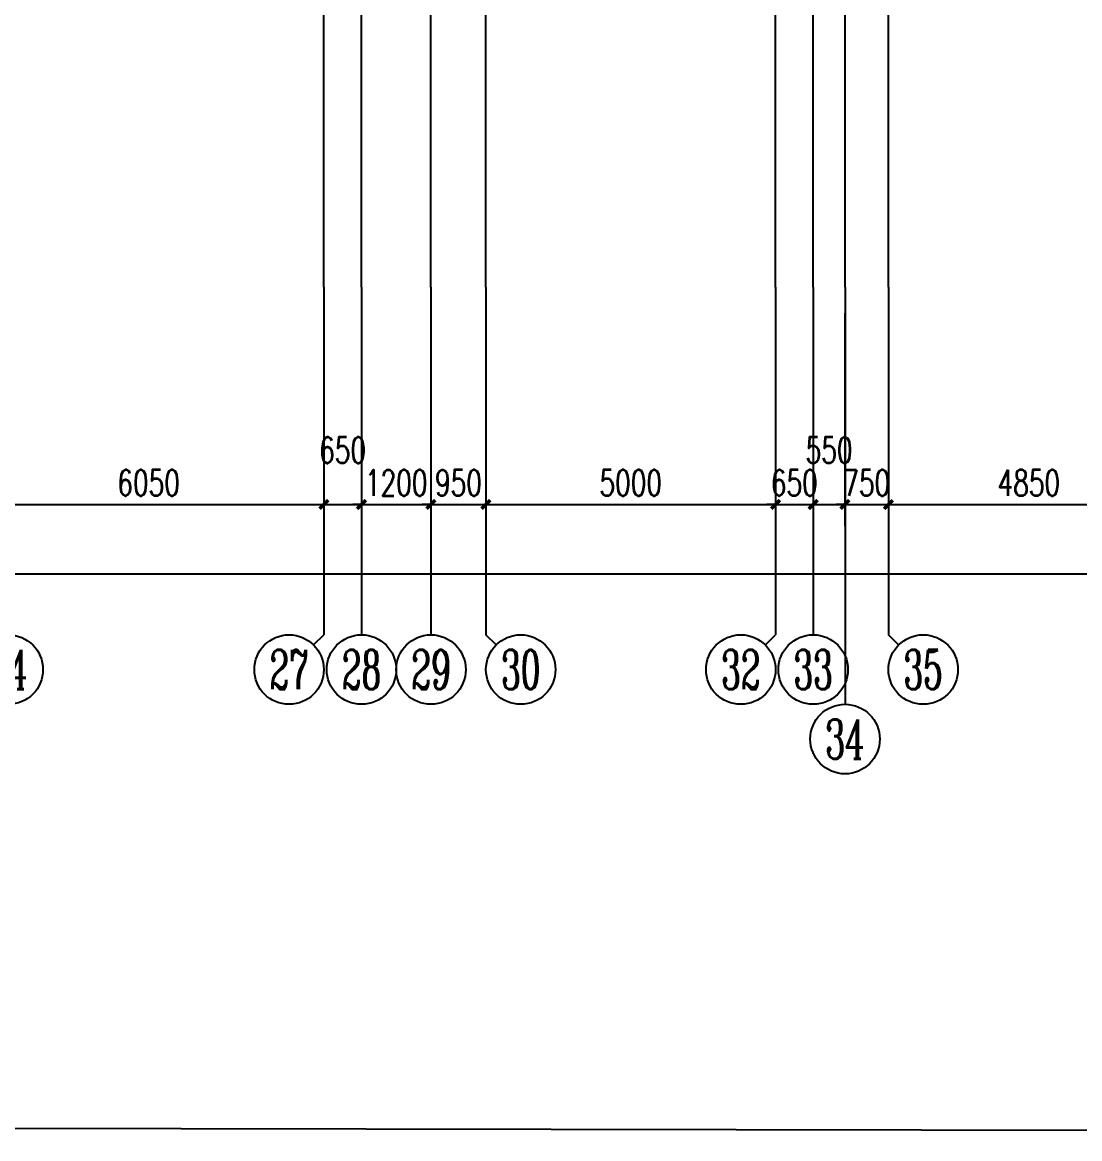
# Model space of a CAD drawing. Extents: x 369444 to 684549, y -549309 to 575337.
# Drawn here: x 423268 to 441527, y 44667 to 63936 of the extents above; entities that cross this region are included whole.
import ezdxf
from ezdxf.enums import TextEntityAlignment as Align

# ---------------------------------------------------------------- set-up
doc = ezdxf.new("R2010")
doc.units = 0
doc.header["$LTSCALE"] = 1000
doc.header["$MEASUREMENT"] = 0
for name, color, linetype in [('AXIS', 3, 'Continuous'), ('AXIS_TEXT', 7, 'Continuous'), ('DOTE', 1, 'Continuous')]:
    doc.layers.add(name, color=color, linetype=linetype)
doc.layers.add('不要动图层', color=140, linetype='Continuous', plot=False)
doc.styles.add('_TCH_AXIS', font='COMPLEX', dxfattribs={"bigfont": 'GBCBIG'})
doc.styles.add('_TCH_DIM_T3', font='SIMPLEX', dxfattribs={"width": 0.705882, "bigfont": 'GBCBIG'})
doc.styles.add('COMPLEX', font='COMPLEX')
doc.dimstyles.new('_TCH_ARCH&&150', dxfattribs={"dimtxt": 446.25, "dimasz": 150, "dimexe": 375, "dimexo": 450, "dimgap": 150, "dimtad": 1, "dimdec": 0, "dimzin": 0, "dimdsep": 46, "dimtxsty": '_TCH_DIM_T3', "dimblk": 'ARCHTICK', "dimcen": 0.09, "dimclrt": 7, "dimazin": 2, "dimtfac": 1, "dimtdec": 0, "dimtix": 1, "dimtmove": 2, "dimatfit": 3, "dimfxl": 0, "dimtolj": 1, "dimtzin": 0, "dimarcsym": 0})

# ---------------------------------------------------------------- blocks, each defined once
blk = doc.blocks.new('_ArchTick')
at = {"color": 0, "linetype": 'ByBlock', "const_width": 0.4}
blk.add_lwpolyline([(-0.5, -0.5), (0.5, 0.5)], dxfattribs=at)
blk = doc.blocks.new('*D1232')
at = {"layer": 'AXIS', "color": 0, "lineweight": -2, "transparency": 16777216}
for p, q in [((422424, 58914), (422424, 55239)), ((428474, 58914), (428474, 55239)), ((422424, 55614), (428474, 55614))]:
    blk.add_line(p, q, dxfattribs=at)
at = {"layer": 'Defpoints', "color": 0, "transparency": 16777216}
for p in [(422424, 59364), (428474, 59364), (428474, 55614)]:
    blk.add_point(p, dxfattribs=at)
at = {"layer": 'AXIS', "color": 0, "lineweight": -2, "transparency": 16777216, "xscale": 150, "yscale": 150, "zscale": 150, "rotation": 180}
blk.add_blockref('_ArchTick', (422424, 55614), dxfattribs=at)
at = {"layer": 'AXIS', "color": 0, "lineweight": -2, "transparency": 16777216, "xscale": 150, "yscale": 150, "zscale": 150}
blk.add_blockref('_ArchTick', (428474, 55614), dxfattribs=at)
at = {"layer": 'AXIS', "color": 7, "lineweight": -2, "transparency": 16777216, "insert": (425449, 55987), "char_height": 446.2, "attachment_point": 5, "style": '_TCH_DIM_T3'}
blk.add_mtext('\\A1;6050', dxfattribs=at)
blk = doc.blocks.new('*D1233')
at = {"layer": 'AXIS', "color": 0, "lineweight": -2, "transparency": 16777216}
for p, q in [((428474, 58914), (428474, 55239)), ((429124, 58914), (429124, 55239)), ((428474, 55614), (429124, 55614))]:
    blk.add_line(p, q, dxfattribs=at)
at = {"layer": 'Defpoints', "color": 0, "transparency": 16777216}
for p in [(428474, 59364), (429124, 59364), (429124, 55614)]:
    blk.add_point(p, dxfattribs=at)
at = {"layer": 'AXIS', "color": 0, "lineweight": -2, "transparency": 16777216, "xscale": 150, "yscale": 150, "zscale": 150, "rotation": 180}
blk.add_blockref('_ArchTick', (428474, 55614), dxfattribs=at)
at = {"layer": 'AXIS', "color": 0, "lineweight": -2, "transparency": 16777216, "xscale": 150, "yscale": 150, "zscale": 150}
blk.add_blockref('_ArchTick', (429124, 55614), dxfattribs=at)
at = {"layer": 'AXIS', "color": 7, "lineweight": -2, "transparency": 16777216, "insert": (428799, 56552), "char_height": 446.2, "attachment_point": 5, "style": '_TCH_DIM_T3'}
blk.add_mtext('\\A1;650', dxfattribs=at)
blk = doc.blocks.new('*D1234')
at = {"layer": 'AXIS', "color": 0, "lineweight": -2, "transparency": 16777216}
for p, q in [((429124, 58914), (429124, 55239)), ((430324, 58914), (430324, 55239)), ((429124, 55614), (428974, 55614)), ((429124, 55614), (430324, 55614)), ((430324, 55614), (430474, 55614))]:
    blk.add_line(p, q, dxfattribs=at)
at = {"layer": 'Defpoints', "color": 0, "transparency": 16777216}
for p in [(429124, 59364), (430324, 59364), (430324, 55614)]:
    blk.add_point(p, dxfattribs=at)
at = {"layer": 'AXIS', "color": 0, "lineweight": -2, "transparency": 16777216, "xscale": 150, "yscale": 150, "zscale": 150}
blk.add_blockref('_ArchTick', (429124, 55614), dxfattribs=at)
at = {"layer": 'AXIS', "color": 0, "lineweight": -2, "transparency": 16777216, "xscale": 150, "yscale": 150, "zscale": 150, "rotation": 180}
blk.add_blockref('_ArchTick', (430324, 55614), dxfattribs=at)
at = {"layer": 'AXIS', "color": 7, "lineweight": -2, "transparency": 16777216, "insert": (429724, 55987), "char_height": 446.2, "attachment_point": 5, "style": '_TCH_DIM_T3'}
blk.add_mtext('\\A1;1200', dxfattribs=at)
blk = doc.blocks.new('*D1235')
at = {"layer": 'AXIS', "color": 0, "lineweight": -2, "transparency": 16777216}
for p, q in [((430324, 58914), (430324, 55239)), ((431274, 58914), (431274, 55239)), ((430324, 55614), (430174, 55614)), ((430324, 55614), (431274, 55614)), ((431274, 55614), (431424, 55614))]:
    blk.add_line(p, q, dxfattribs=at)
at = {"layer": 'Defpoints', "color": 0, "transparency": 16777216}
for p in [(430324, 59364), (431274, 59364), (431274, 55614)]:
    blk.add_point(p, dxfattribs=at)
at = {"layer": 'AXIS', "color": 0, "lineweight": -2, "transparency": 16777216, "xscale": 150, "yscale": 150, "zscale": 150}
blk.add_blockref('_ArchTick', (430324, 55614), dxfattribs=at)
at = {"layer": 'AXIS', "color": 0, "lineweight": -2, "transparency": 16777216, "xscale": 150, "yscale": 150, "zscale": 150, "rotation": 180}
blk.add_blockref('_ArchTick', (431274, 55614), dxfattribs=at)
at = {"layer": 'AXIS', "color": 7, "lineweight": -2, "transparency": 16777216, "insert": (430799, 55987), "char_height": 446.2, "attachment_point": 5, "style": '_TCH_DIM_T3'}
blk.add_mtext('\\A1;950', dxfattribs=at)
blk = doc.blocks.new('*D1236')
at = {"layer": 'AXIS', "color": 0, "lineweight": -2, "transparency": 16777216}
for p, q in [((431274, 58914), (431274, 55239)), ((436274, 58914), (436274, 55239)), ((431274, 55614), (436274, 55614))]:
    blk.add_line(p, q, dxfattribs=at)
at = {"layer": 'Defpoints', "color": 0, "transparency": 16777216}
for p in [(431274, 59364), (436274, 59364), (436274, 55614)]:
    blk.add_point(p, dxfattribs=at)
at = {"layer": 'AXIS', "color": 0, "lineweight": -2, "transparency": 16777216, "xscale": 150, "yscale": 150, "zscale": 150, "rotation": 180}
blk.add_blockref('_ArchTick', (431274, 55614), dxfattribs=at)
at = {"layer": 'AXIS', "color": 0, "lineweight": -2, "transparency": 16777216, "xscale": 150, "yscale": 150, "zscale": 150}
blk.add_blockref('_ArchTick', (436274, 55614), dxfattribs=at)
at = {"layer": 'AXIS', "color": 7, "lineweight": -2, "transparency": 16777216, "insert": (433774, 55987), "char_height": 446.2, "attachment_point": 5, "style": '_TCH_DIM_T3'}
blk.add_mtext('\\A1;5000', dxfattribs=at)
blk = doc.blocks.new('*D1237')
at = {"layer": 'AXIS', "color": 0, "lineweight": -2, "transparency": 16777216}
for p, q in [((436274, 58914), (436274, 55239)), ((436924, 58914), (436924, 55239)), ((436274, 55614), (436124, 55614)), ((436274, 55614), (436924, 55614)), ((436924, 55614), (437074, 55614))]:
    blk.add_line(p, q, dxfattribs=at)
at = {"layer": 'Defpoints', "color": 0, "transparency": 16777216}
for p in [(436274, 59364), (436924, 59364), (436924, 55614)]:
    blk.add_point(p, dxfattribs=at)
at = {"layer": 'AXIS', "color": 0, "lineweight": -2, "transparency": 16777216, "xscale": 150, "yscale": 150, "zscale": 150}
blk.add_blockref('_ArchTick', (436274, 55614), dxfattribs=at)
at = {"layer": 'AXIS', "color": 0, "lineweight": -2, "transparency": 16777216, "xscale": 150, "yscale": 150, "zscale": 150, "rotation": 180}
blk.add_blockref('_ArchTick', (436924, 55614), dxfattribs=at)
at = {"layer": 'AXIS', "color": 7, "lineweight": -2, "transparency": 16777216, "insert": (436599, 55987), "char_height": 446.2, "attachment_point": 5, "style": '_TCH_DIM_T3'}
blk.add_mtext('\\A1;650', dxfattribs=at)
blk = doc.blocks.new('*D1238')
at = {"layer": 'AXIS', "color": 0, "lineweight": -2, "transparency": 16777216}
for p, q in [((436924, 58914), (436924, 55239)), ((437474, 58914), (437474, 55239)), ((436924, 55614), (437474, 55614))]:
    blk.add_line(p, q, dxfattribs=at)
at = {"layer": 'Defpoints', "color": 0, "transparency": 16777216}
for p in [(436924, 59364), (437474, 59364), (437474, 55614)]:
    blk.add_point(p, dxfattribs=at)
at = {"layer": 'AXIS', "color": 0, "lineweight": -2, "transparency": 16777216, "xscale": 150, "yscale": 150, "zscale": 150, "rotation": 180}
blk.add_blockref('_ArchTick', (436924, 55614), dxfattribs=at)
at = {"layer": 'AXIS', "color": 0, "lineweight": -2, "transparency": 16777216, "xscale": 150, "yscale": 150, "zscale": 150}
blk.add_blockref('_ArchTick', (437474, 55614), dxfattribs=at)
at = {"layer": 'AXIS', "color": 7, "lineweight": -2, "transparency": 16777216, "insert": (437199, 56552), "char_height": 446.2, "attachment_point": 5, "style": '_TCH_DIM_T3'}
blk.add_mtext('\\A1;550', dxfattribs=at)
blk = doc.blocks.new('*D1239')
at = {"layer": 'AXIS', "color": 0, "lineweight": -2, "transparency": 16777216}
for p, q in [((437474, 58914), (437474, 55239)), ((438224, 58914), (438224, 55239)), ((437474, 55614), (437324, 55614)), ((437474, 55614), (438224, 55614)), ((438224, 55614), (438374, 55614))]:
    blk.add_line(p, q, dxfattribs=at)
at = {"layer": 'Defpoints', "color": 0, "transparency": 16777216}
for p in [(437474, 59364), (438224, 59364), (438224, 55614)]:
    blk.add_point(p, dxfattribs=at)
at = {"layer": 'AXIS', "color": 0, "lineweight": -2, "transparency": 16777216, "xscale": 150, "yscale": 150, "zscale": 150}
blk.add_blockref('_ArchTick', (437474, 55614), dxfattribs=at)
at = {"layer": 'AXIS', "color": 0, "lineweight": -2, "transparency": 16777216, "xscale": 150, "yscale": 150, "zscale": 150, "rotation": 180}
blk.add_blockref('_ArchTick', (438224, 55614), dxfattribs=at)
at = {"layer": 'AXIS', "color": 7, "lineweight": -2, "transparency": 16777216, "insert": (437849, 55987), "char_height": 446.2, "attachment_point": 5, "style": '_TCH_DIM_T3'}
blk.add_mtext('\\A1;750', dxfattribs=at)
blk = doc.blocks.new('*D1240')
at = {"layer": 'AXIS', "color": 0, "lineweight": -2, "transparency": 16777216}
for p, q in [((438224, 58914), (438224, 55239)), ((443074, 58914), (443074, 55239)), ((438224, 55614), (443074, 55614))]:
    blk.add_line(p, q, dxfattribs=at)
at = {"layer": 'Defpoints', "color": 0, "transparency": 16777216}
for p in [(438224, 59364), (443074, 59364), (443074, 55614)]:
    blk.add_point(p, dxfattribs=at)
at = {"layer": 'AXIS', "color": 0, "lineweight": -2, "transparency": 16777216, "xscale": 150, "yscale": 150, "zscale": 150, "rotation": 180}
blk.add_blockref('_ArchTick', (438224, 55614), dxfattribs=at)
at = {"layer": 'AXIS', "color": 0, "lineweight": -2, "transparency": 16777216, "xscale": 150, "yscale": 150, "zscale": 150}
blk.add_blockref('_ArchTick', (443074, 55614), dxfattribs=at)
at = {"layer": 'AXIS', "color": 7, "lineweight": -2, "transparency": 16777216, "insert": (440649, 55987), "char_height": 446.2, "attachment_point": 5, "style": '_TCH_DIM_T3'}
blk.add_mtext('\\A1;4850', dxfattribs=at)
blk = doc.blocks.new('*D1301')
at = {"layer": 'AXIS', "color": 0, "lineweight": -2, "transparency": 16777216}
for p, q in [((380524, 58914), (380524, 54039)), ((614224, 58914), (614224, 54039)), ((380524, 54414), (614224, 54414))]:
    blk.add_line(p, q, dxfattribs=at)
at = {"layer": 'Defpoints', "color": 0, "transparency": 16777216}
for p in [(380524, 59364), (614224, 59364), (614224, 54414)]:
    blk.add_point(p, dxfattribs=at)
at = {"layer": 'AXIS', "color": 0, "lineweight": -2, "transparency": 16777216, "xscale": 150, "yscale": 150, "zscale": 150, "rotation": 180}
blk.add_blockref('_ArchTick', (380524, 54414), dxfattribs=at)
at = {"layer": 'AXIS', "color": 0, "lineweight": -2, "transparency": 16777216, "xscale": 150, "yscale": 150, "zscale": 150}
blk.add_blockref('_ArchTick', (614224, 54414), dxfattribs=at)
at = {"layer": 'AXIS', "color": 7, "lineweight": -2, "transparency": 16777216, "insert": (497374, 54787), "char_height": 446.2, "attachment_point": 5, "style": '_TCH_DIM_T3'}
blk.add_mtext('\\A1;233700', dxfattribs=at)
blk = doc.blocks.new('_AXISO')
blk.add_circle((0, 0), 0.5)
at = {"layer": 'AXIS_TEXT', "style": 'COMPLEX', "width": 1.041667}
blk.add_attdef('A', text='', height=0.56, dxfattribs=at).set_placement((-0.25, -0.28), (0.25, -0.28), align=Align.FIT)

msp = doc.modelspace()

# ---------------------------------------------------------------- linework, layer by layer
at = {"layer": 'AXIS'}
for p, q in [((428474.5, 59364.2), (428474.5, 53364.2)), ((429124.5, 59364.2), (429124.5, 53364.2)), ((430324.5, 59364.2), (430324.5, 53364.2)), ((431274.5, 59364.2), (431274.5, 53364.2)), ((436274.5, 59364.2), (436274.5, 53364.2)), ((436924.5, 59364.2), (436924.5, 53364.2)), ((437474.5, 59364.2), (437474.5, 52164.2)), ((438224.5, 59364.2), (438224.5, 53364.2)), ((428298.7, 53188.5), (428474.5, 53364.2)), ((431450.2, 53188.5), (431274.5, 53364.2)), ((436098.7, 53188.5), (436274.5, 53364.2)), ((438400.2, 53188.5), (438224.5, 53364.2))]:
    msp.add_line(p, q, dxfattribs=at)
at = {"layer": 'DOTE', "color": 8}
for p, q in [((428474.5, 59364.2), (428474.5, 476704.8)), ((429124.5, 59364.2), (429124.5, 476704.8)), ((436274.5, 59364.2), (436274.5, 476704.8)), ((436924.5, 59364.2), (436924.5, 476704.8)), ((430324.5, 59364.2), (430324.5, 261807)), ((431274.5, 59364.2), (431274.5, 261807)), ((437474.5, 59364.2), (437474.5, 261807)), ((438224.5, 59364.2), (438224.5, 261807))]:
    msp.add_line(p, q, dxfattribs=at)
at = {"layer": '不要动图层'}
msp.add_lwpolyline([(374141.4, 480401.6), (608632.4, 480035.6), (630599.4, 458002.6), (630103.6, 140971.4), (534606.6, 140971.5), (534606.6, 44667.5), (383961.4, 44901.6), (384134.4, 155731.6), (384114.4, 173450.6), (374190.4, 173466.6), (373839.4, 234426.6), (373748.4, 250410.6), (374011.4, 393904.6)], close=True, dxfattribs=at)

# ---------------------------------------------------------------- block references
at = {"layer": 'AXIS', "lineweight": -2}
ref = msp.add_blockref('_AXISO', (423024.5, 52764.2), dxfattribs=dict(at, xscale=1200, yscale=1200, zscale=1200))
ref.add_attrib('A', '24', dxfattribs={"layer": 'AXIS_TEXT', "lineweight": -2, "ltscale": 6, "height": 678.82, "style": '_TCH_AXIS', "width": 0.583333}).set_placement((422685.1, 52424.8), (423363.9, 52424.8), align=Align.FIT)
ref = msp.add_blockref('_AXISO', (427874.5, 52764.2), dxfattribs=dict(at, xscale=1200, yscale=1200, zscale=1200))
ref.add_attrib('A', '27', dxfattribs={"layer": 'AXIS_TEXT', "lineweight": -2, "ltscale": 6, "height": 678.82, "style": '_TCH_AXIS', "width": 0.617647}).set_placement((427535.1, 52424.8), (428213.9, 52424.8), align=Align.FIT)
ref = msp.add_blockref('_AXISO', (429124.5, 52764.2), dxfattribs=dict(at, xscale=1200, yscale=1200, zscale=1200))
ref.add_attrib('A', '28', dxfattribs={"layer": 'AXIS_TEXT', "lineweight": -2, "ltscale": 6, "height": 678.82, "style": '_TCH_AXIS', "width": 0.617647}).set_placement((428785.1, 52424.8), (429463.9, 52424.8), align=Align.FIT)
ref = msp.add_blockref('_AXISO', (430324.5, 52764.2), dxfattribs=dict(at, xscale=1200, yscale=1200, zscale=1200))
ref.add_attrib('A', '29', dxfattribs={"layer": 'AXIS_TEXT', "lineweight": -2, "ltscale": 6, "height": 678.82, "style": '_TCH_AXIS', "width": 0.617647}).set_placement((429985.1, 52424.8), (430663.9, 52424.8), align=Align.FIT)
ref = msp.add_blockref('_AXISO', (431874.5, 52764.2), dxfattribs=dict(at, xscale=1200, yscale=1200, zscale=1200))
ref.add_attrib('A', '30', dxfattribs={"layer": 'AXIS_TEXT', "lineweight": -2, "ltscale": 6, "height": 678.82, "style": '_TCH_AXIS', "width": 0.636364}).set_placement((431535.1, 52424.8), (432213.9, 52424.8), align=Align.FIT)
ref = msp.add_blockref('_AXISO', (435674.5, 52764.2), dxfattribs=dict(at, xscale=1200, yscale=1200, zscale=1200))
ref.add_attrib('A', '32', dxfattribs={"layer": 'AXIS_TEXT', "lineweight": -2, "ltscale": 6, "height": 678.82, "style": '_TCH_AXIS', "width": 0.636364}).set_placement((435335.1, 52424.8), (436013.9, 52424.8), align=Align.FIT)
ref = msp.add_blockref('_AXISO', (436924.5, 52764.2), dxfattribs=dict(at, xscale=1200, yscale=1200, zscale=1200))
ref.add_attrib('A', '33', dxfattribs={"layer": 'AXIS_TEXT', "lineweight": -2, "ltscale": 6, "height": 678.82, "style": '_TCH_AXIS', "width": 0.636364}).set_placement((436585.1, 52424.8), (437263.9, 52424.8), align=Align.FIT)
ref = msp.add_blockref('_AXISO', (438824.5, 52764.2), dxfattribs=dict(at, xscale=1200, yscale=1200, zscale=1200))
ref.add_attrib('A', '35', dxfattribs={"layer": 'AXIS_TEXT', "lineweight": -2, "ltscale": 6, "height": 678.82, "style": '_TCH_AXIS', "width": 0.636364}).set_placement((438485.1, 52424.8), (439163.9, 52424.8), align=Align.FIT)
ref = msp.add_blockref('_AXISO', (437474.5, 51564.2), dxfattribs=dict(at, xscale=1200, yscale=1200, zscale=1200))
ref.add_attrib('A', '34', dxfattribs={"layer": 'AXIS_TEXT', "lineweight": -2, "ltscale": 6, "height": 678.82, "style": '_TCH_AXIS', "width": 0.6}).set_placement((437135.1, 51224.8), (437813.9, 51224.8), align=Align.FIT)

# ---------------------------------------------------------------- dimensions: what is measured, and where the dimension line sits
for p1, p2, distance, text, picture, middle in [((380524.5, 59364.2), (614224.5, 59364.2), -4950, '233700', '*D1301', (497374.5, 54787.4)), ((422424.5, 59364.2), (428474.5, 59364.2), -3750, '6050', '*D1232', (425449.5, 55987.4)), ((429124.5, 59364.2), (430324.5, 59364.2), -3750, '1200', '*D1234', (429724.5, 55987.4)), ((430324.5, 59364.2), (431274.5, 59364.2), -3750, '950', '*D1235', (430799.5, 55987.4)), ((431274.5, 59364.2), (436274.5, 59364.2), -3750, '5000', '*D1236', (433774.5, 55987.4)), ((436274.5, 59364.2), (436924.5, 59364.2), -3750, '650', '*D1237', (436599.5, 55987.4)), ((437474.5, 59364.2), (438224.5, 59364.2), -3750, '750', '*D1239', (437849.5, 55987.4)), ((438224.5, 59364.2), (443074.5, 59364.2), -3750, '4850', '*D1240', (440649.5, 55987.4))]:
    dim = msp.add_aligned_dim(p1=p1, p2=p2, distance=distance, text=text, dimstyle='_TCH_ARCH&&150', dxfattribs=at)
    dim.commit()
    dim.dimension.update_dxf_attribs({"geometry": picture, "text_midpoint": middle})
for base, p1, p2, text, picture, middle in [((429124.5, 55614.2), (428474.5, 59364.2), (429124.5, 59364.2), '650', '*D1233', (428799.5, 56551.7)), ((437474.5, 55614.2), (436924.5, 59364.2), (437474.5, 59364.2), '550', '*D1238', (437199.5, 56551.7))]:
    dim = msp.add_linear_dim(base=base, p1=p1, p2=p2, angle=0, text=text, dimstyle='_TCH_ARCH&&150', dxfattribs=at)
    dim.commit()
    dim.dimension.update_dxf_attribs({"geometry": picture, "text_midpoint": middle, "dimtype": 161})

doc.saveas('drawing.dxf')
